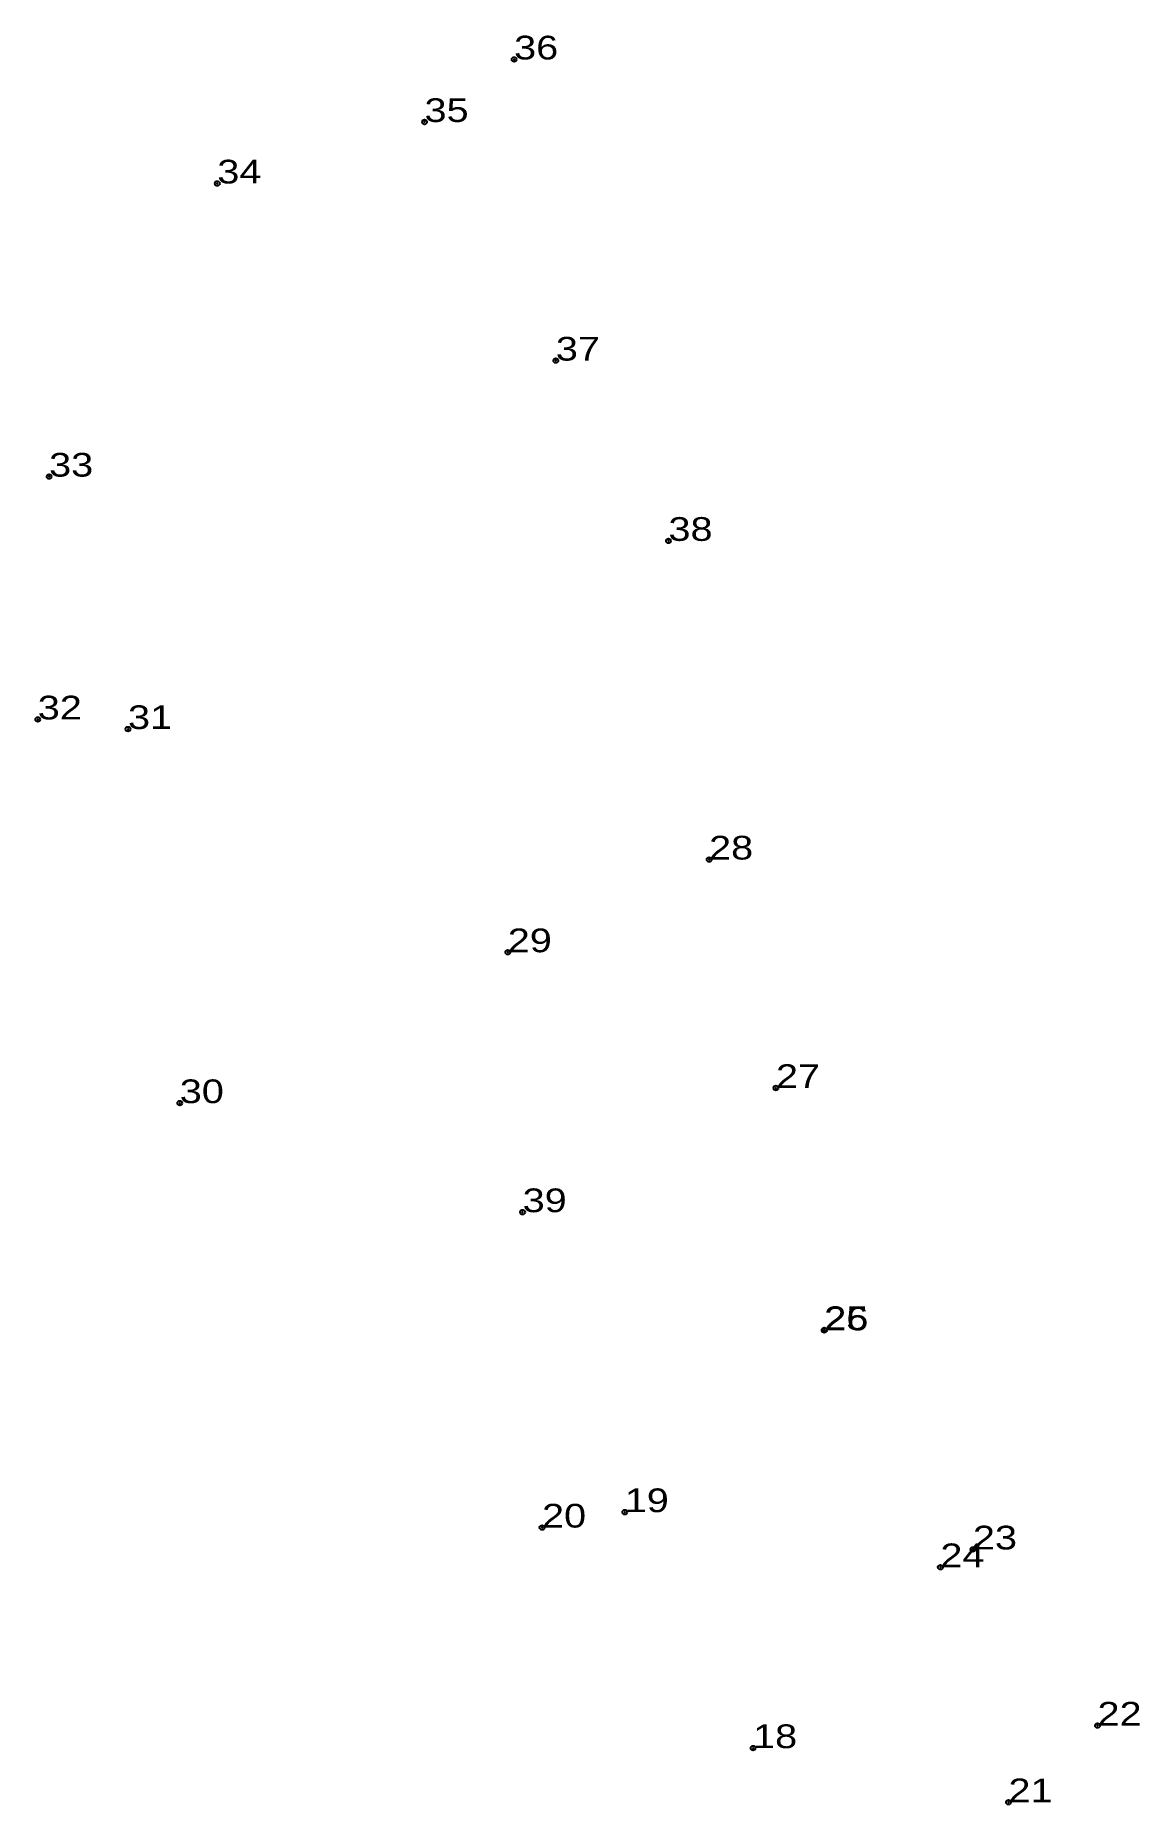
# Model space of a CAD drawing. Header units: metres. Extents: x 555522 to 555991, y 1840289 to 1841080.
# Drawn here: x 555522.4 to 555606.2, y 1840945.8 to 1841080.1 of the extents above.
import ezdxf

# ---------------------------------------------------------------- set-up
doc = ezdxf.new("R2010")
doc.units = ezdxf.units.M
doc.header["$LTSCALE"] = 0.72
doc.header["$PDMODE"] = 32
doc.header["$PDSIZE"] = 0.36
doc.layers.add('12', color=7, linetype='Continuous')
doc.layers.add('7', color=7, linetype='Continuous')

msp = doc.modelspace()

# ---------------------------------------------------------------- linework, layer by layer
at = {"layer": '7'}
for p in [(555558.76, 1841078.28), (555551.96, 1841073.53), (555536.23, 1841068.86), (555561.93, 1841055.41), (555523.46, 1841046.6), (555570.48, 1841041.72), (555522.6, 1841028.16), (555529.45, 1841027.43), (555573.56, 1841017.52), (555558.28, 1841010.48), (555578.64, 1841000.17), (555533.38, 1840999.02), (555559.41, 1840990.74), (555582.3, 1840981.79), (555582.31, 1840981.76), (555567.16, 1840967.96), (555560.88, 1840966.79), (555593.59, 1840965.13), (555591.12, 1840963.78), (555603.05, 1840951.75), (555576.9, 1840950.04), (555596.29, 1840945.93)]:
    msp.add_point(p, dxfattribs=at)

# ---------------------------------------------------------------- texts
at = {"layer": '12', "width": 1.25}
for s, p in [('36', (555558.76, 1841078.28)), ('35', (555551.96, 1841073.53)), ('34', (555536.23, 1841068.86)), ('37', (555561.93, 1841055.41)), ('33', (555523.46, 1841046.6)), ('38', (555570.48, 1841041.72)), ('32', (555522.6, 1841028.16)), ('31', (555529.45, 1841027.43)), ('28', (555573.56, 1841017.52)), ('29', (555558.28, 1841010.48)), ('27', (555578.64, 1841000.17)), ('30', (555533.38, 1840999.02)), ('39', (555559.41, 1840990.74)), ('25', (555582.3, 1840981.79)), ('26', (555582.31, 1840981.76)), ('19', (555567.16, 1840967.96)), ('20', (555560.88, 1840966.79)), ('23', (555593.59, 1840965.13)), ('24', (555591.12, 1840963.78)), ('22', (555603.05, 1840951.75)), ('18', (555576.9, 1840950.04)), ('21', (555596.29, 1840945.93))]:
    msp.add_text(s, height=1.8, dxfattribs=at).set_placement(p)

doc.saveas('drawing.dxf')
